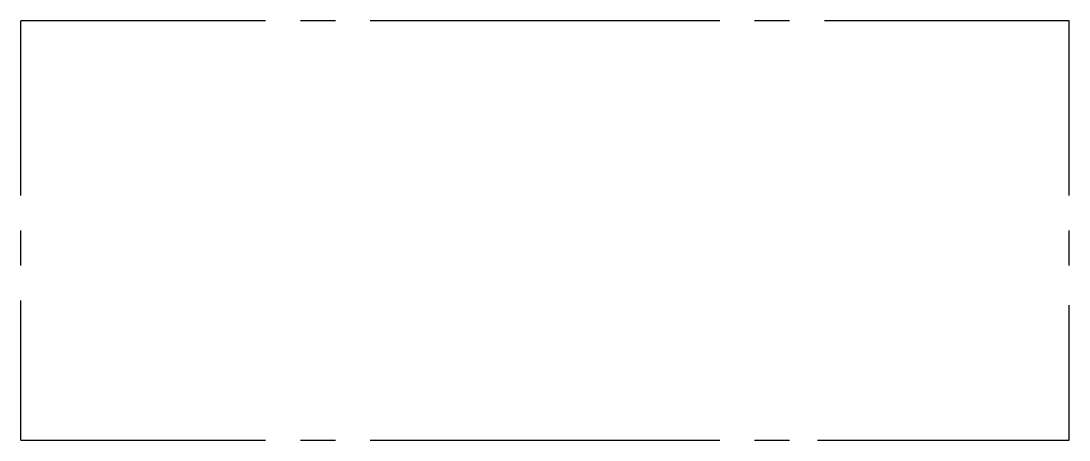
# Model space of a CAD drawing. Header units: millimetres. Extents: x 20 to 50, y -6 to 6.
import ezdxf

# ---------------------------------------------------------------- set-up
doc = ezdxf.new("R2010")
doc.units = ezdxf.units.MM
doc.layers.get('0').update_dxf_attribs({"lineweight": 25, "true_color": 0xffffff})

msp = doc.modelspace()

# ---------------------------------------------------------------- linework, layer by layer
for p, q in [((20, 1), (20, 6)), ((27, 6), (20, 6)), ((29, 6), (28, 6)), ((40, 6), (30, 6)), ((42, 6), (41, 6)), ((50, 6), (43, 6)), ((50, 1), (50, 6)), ((20, -1), (20, 0)), ((50, -1), (50, 0)), ((20, -6), (20, -2)), ((50, -6), (50, -2.139)), ((20, -6), (27, -6)), ((28, -6), (29, -6)), ((30, -6), (40, -6)), ((41, -6), (42, -6)), ((42.801, -6), (50, -6))]:
    msp.add_line(p, q)

doc.saveas('drawing.dxf')
